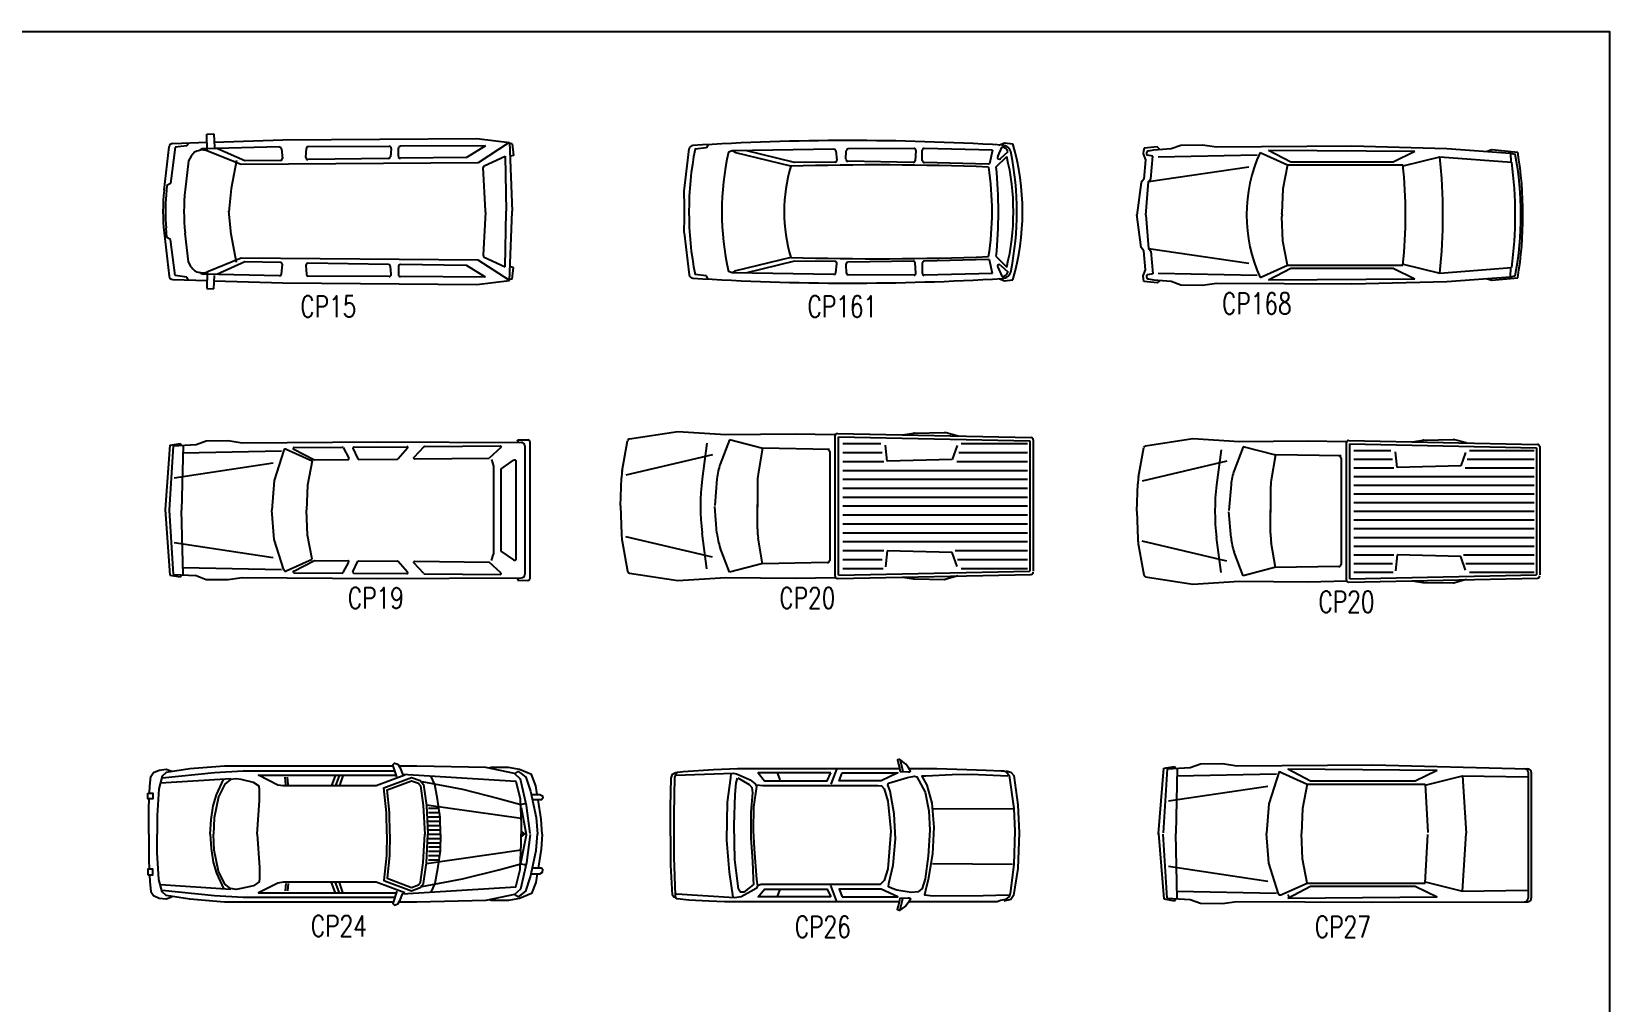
# Model space of a CAD drawing. Extents: x 2 to 154, y 3 to 64.
# Drawn here: x 74.4 to 102.28, y 47.25 to 64.4 of the extents above; entities that cross this region are included whole.
import ezdxf
from ezdxf.enums import TextEntityAlignment as Align

# ---------------------------------------------------------------- set-up
doc = ezdxf.new("R2010")
doc.units = 0
doc.header["$LTSCALE"] = 1000
doc.header["$MEASUREMENT"] = 0
doc.layers.get('0').update_dxf_attribs({"linetype": 'CONTINUOUS'})
doc.styles.add('L', font='ROMANS.SHX', dxfattribs={"height": 250})

# ---------------------------------------------------------------- blocks, each defined once
blk = doc.blocks.new('CP15')
at = {"color": 0, "linetype": 'ByBlock'}
for p, q in [((0.046, 0.27), (0.112, 0.836)), ((0.19, 0.831), (0.131, 0.357)), ((0.161, 0.881), (0.609, 0.895)), ((0.343, 0.851), (0.19, 0.831)), ((0.364, 0.892), (0.343, 0.851)), ((1.556, 0.834), (0.56, 0.811)), ((0.605, 1.001), (0.695, 1.004)), ((0.612, 0.791), (0.605, 1.001)), ((0.695, 1.004), (0.705, 0.829)), ((0.701, 0.898), (1.599, 0.926)), ((1.599, 0.926), (4.139, 0.946)), ((2.991, 0.842), (1.933, 0.836)), ((4.254, 0.85), (3.139, 0.843)), ((4.254, 0.85), (4.014, 0.702)), ((4.139, 0.946), (4.568, 0.894)), ((4.561, 0.891), (4.155, 0.627)), ((4.568, 0.894), (4.603, -0.004)), ((4.601, 0.875), (4.57, 0.88)), ((4.601, 0.875), (4.617, 0.724)), ((0.366, 0.651), (0.322, 0.272)), ((0.401, 0.714), (0.366, 0.651)), ((0.524, 0.793), (0.508, 0.79)), ((1.053, 0.603), (0.607, 0.784)), ((1.102, 0.652), (0.736, 0.815)), ((0.993, 0.657), (0.922, 0.29)), ((4.155, 0.627), (1.053, 0.603)), ((1.569, 0.657), (1.102, 0.652)), ((1.581, 0.811), (1.594, 0.685)), ((1.903, 0.696), (1.908, 0.812)), ((2.982, 0.684), (1.928, 0.669)), ((3.017, 0.815), (3.007, 0.707)), ((3.112, 0.712), (3.113, 0.818)), ((4.001, 0.698), (3.138, 0.686)), ((4.235, 0.588), (4.508, 0.714)), ((4.508, 0.714), (4.522, -0.007)), ((4.617, 0.724), (4.575, 0.715)), ((4.252, -0.001), (4.221, 0.564)), ((0.084, 0.329), (0.073, 0.206)), ((0.131, 0.357), (0.084, 0.329)), ((0.922, 0.29), (0.895, -0.014)), ((0.922, -0.309), (0.895, -0.006)), ((4.252, -0.018), (4.221, -0.583)), ((4.508, -0.733), (4.522, -0.013)), ((4.568, -0.914), (4.603, -0.016)), ((0.046, -0.29), (0.112, -0.855)), ((0.084, -0.349), (0.073, -0.226)), ((0.131, -0.376), (0.084, -0.349)), ((0.19, -0.85), (0.131, -0.376)), ((0.366, -0.67), (0.322, -0.292)), ((0.993, -0.676), (0.922, -0.309)), ((4.235, -0.607), (4.508, -0.733)), ((0.401, -0.733), (0.366, -0.67)), ((0.524, -0.812), (0.508, -0.81)), ((0.612, -0.81), (0.605, -1.02)), ((1.053, -0.623), (0.607, -0.803)), ((1.102, -0.671), (0.736, -0.834)), ((4.155, -0.646), (1.053, -0.623)), ((1.569, -0.677), (1.102, -0.671)), ((1.581, -0.83), (1.594, -0.705)), ((1.903, -0.715), (1.908, -0.831)), ((2.982, -0.703), (1.928, -0.688)), ((3.017, -0.834), (3.007, -0.726)), ((3.112, -0.731), (3.113, -0.838)), ((4.001, -0.717), (3.138, -0.705)), ((4.254, -0.869), (4.014, -0.721)), ((4.561, -0.91), (4.155, -0.646)), ((4.617, -0.743), (4.575, -0.734)), ((4.601, -0.894), (4.617, -0.743)), ((0.161, -0.9), (0.609, -0.914)), ((0.343, -0.871), (0.19, -0.85)), ((0.364, -0.911), (0.343, -0.871)), ((1.556, -0.853), (0.56, -0.83)), ((0.605, -1.02), (0.695, -1.023)), ((0.695, -1.023), (0.705, -0.848)), ((0.701, -0.917), (1.599, -0.946)), ((1.599, -0.946), (4.139, -0.965)), ((2.991, -0.862), (1.933, -0.855)), ((4.254, -0.869), (3.139, -0.863)), ((4.139, -0.965), (4.568, -0.914)), ((4.601, -0.894), (4.57, -0.9))]:
    blk.add_line(p, q, dxfattribs=at)
for centre, radius, start, end in [((0.162, 0.83), 0.0508, 91.8164, 173.4043), ((1.556, 0.808), 0.0254, 6.0612, 90.3434), ((1.933, 0.811), 0.0254, 90.3434, 177.5285), ((2.992, 0.817), 0.0254, 354.6952, 90.3434), ((3.139, 0.818), 0.0254, 90.3434, 179.4021), ((0.534, 0.64), 0.152, 99.8923, 151.0161), ((0.55, 0.643), 0.152, 67.9422, 99.8923), ((0.562, 0.735), 0.0762, 91.328, 118.506), ((1.569, 0.683), 0.0254, 270.6505, 6.0612), ((1.928, 0.694), 0.0254, 177.5285, 270.8029), ((2.981, 0.709), 0.0254, 270.8029, 354.6952), ((3.138, 0.711), 0.0254, 179.4021, 270.8029), ((4, 0.723), 0.0254, 270.8029, 301.6421), ((4.246, 0.565), 0.0254, 114.8035, 183.2131), ((2.469, -0.01), 2.438, 173.4043, 186.5957), ((2.744, -0.01), 2.438, 173.3562, 186.6438), ((2.502, -0.01), 2.438, 174.9171, 185.0829), ((4.1, -0.01), 0.152, 356.7869, 3.2131), ((4.37, -0.01), 0.152, 358.8622, 1.1378), ((4.451, -0.01), 0.152, 357.7943, 2.2057), ((4.246, -0.584), 0.0254, 176.7869, 245.1965), ((0.534, -0.659), 0.152, 208.9839, 260.1077), ((0.55, -0.662), 0.152, 260.1077, 292.0578), ((0.562, -0.754), 0.0762, 241.494, 268.672), ((1.569, -0.702), 0.0254, 353.9388, 89.3495), ((1.928, -0.714), 0.0254, 89.1971, 182.4715), ((2.981, -0.728), 0.0254, 5.3048, 89.1971), ((3.138, -0.731), 0.0254, 89.1971, 180.5979), ((4, -0.743), 0.0254, 58.3579, 89.1971), ((0.162, -0.849), 0.0508, 186.5957, 268.1836), ((1.556, -0.828), 0.0254, 269.6566, 353.9388), ((1.933, -0.83), 0.0254, 182.4715, 269.6566), ((2.992, -0.836), 0.0254, 269.6566, 5.3048), ((3.139, -0.837), 0.0254, 180.5979, 269.6566)]:
    blk.add_arc(centre, radius, start, end, dxfattribs=at)
blk = doc.blocks.new('C11')
for p, q in [((-0.044, 0.256), (0.013, 0.752)), ((0.216, 0.766), (0.081, 0.748)), ((0.234, 0.801), (0.216, 0.766)), ((1.718, 0.75), (0.521, 0.73)), ((2.662, 0.758), (1.886, 0.752)), ((3.587, 0.736), (2.782, 0.758)), ((3.647, 0.661), (3.699, 0.775)), ((3.659, 0.796), (3.728, 0.825)), ((3.728, 0.825), (3.826, 0.81)), ((0.521, 0.73), (0.475, 0.712)), ((0.562, 0.706), (0.521, 0.73)), ((1.211, 0.548), (0.562, 0.706)), ((1.254, 0.591), (0.675, 0.733)), ((1.73, 0.595), (1.254, 0.591)), ((1.74, 0.73), (1.752, 0.62)), ((1.86, 0.629), (1.864, 0.731)), ((2.654, 0.59), (1.882, 0.606)), ((2.684, 0.733), (2.676, 0.61)), ((2.758, 0.614), (2.759, 0.736)), ((3.537, 0.574), (2.781, 0.592)), ((3.587, 0.736), (3.549, 0.577)), ((3.63, 0.539), (3.753, 0.662)), ((3.681, 0.637), (3.768, 0.72)), ((-0.044, -0.235), (0.013, -0.731)), ((1.211, -0.527), (0.562, -0.685)), ((3.537, -0.552), (2.781, -0.571)), ((3.587, -0.714), (3.549, -0.556)), ((3.63, -0.517), (3.753, -0.64)), ((0.216, -0.744), (0.081, -0.727)), ((0.521, -0.709), (0.475, -0.691)), ((0.562, -0.685), (0.521, -0.709)), ((1.718, -0.729), (0.521, -0.709)), ((1.254, -0.57), (0.675, -0.712)), ((1.73, -0.574), (1.254, -0.57)), ((1.74, -0.709), (1.752, -0.599)), ((1.86, -0.608), (1.864, -0.71)), ((2.654, -0.569), (1.882, -0.584)), ((2.662, -0.737), (1.886, -0.731)), ((2.684, -0.712), (2.676, -0.589)), ((2.758, -0.593), (2.759, -0.715)), ((3.587, -0.714), (2.782, -0.737)), ((3.647, -0.64), (3.699, -0.754)), ((3.681, -0.616), (3.768, -0.699)), ((0.234, -0.78), (0.216, -0.744)), ((3.659, -0.774), (3.728, -0.804)), ((3.728, -0.804), (3.826, -0.789))]:
    blk.add_line(p, q)
for centre, radius, start, end in [((3.825, 0.011), 3.815, 168.8597, 191.1403), ((0.057, 0.747), 0.0445, 91.8164, 173.4043), ((1.911, -28.26), 29.11, 86.4766, 93.6548), ((1.718, 0.728), 0.0223, 6.0612, 90.3434), ((1.887, 0.73), 0.0223, 90.3434, 177.5285), ((2.662, 0.735), 0.0223, 354.6952, 90.3434), ((2.782, 0.736), 0.0223, 90.3434, 179.4021), ((3.686, 0.687), 0.0883, 21.8825, 81.5811), ((3.696, 0.684), 0.111, 9.4105, 87.5809), ((1.058, 0.011), 2.881, 343.885, 16.115), ((3.602, 0.011), 3.204, 167.3576, 192.6424), ((2.227, -32.931), 33.494, 87.7536, 91.7384), ((1.73, 0.618), 0.0223, 270.6505, 6.0612), ((1.882, 0.628), 0.0223, 177.5285, 270.8029), ((2.653, 0.612), 0.0223, 270.8029, 354.6952), ((2.781, 0.614), 0.0223, 179.4021, 270.8029), ((3.537, 0.596), 0.0223, 270.8029, 301.6421), ((3.666, 0.652), 0.0212, 155.4386, 313.7888), ((1.102, 0.011), 2.73, 346.2018, 13.7982), ((0.267, 0.011), 3.605, 348.9344, 11.0656), ((2.967, 0.011), 1.836, 162.9752, 197.0248), ((0.12, 0.014), 3.461, 351.1863, 8.7139), ((-2.023, 0.011), 5.678, 354.6644, 5.3356), ((-16.797, 0.011), 16.754, 359.1602, 0.8398), ((2.227, 32.952), 33.494, 268.2616, 272.2448), ((3.537, -0.575), 0.0223, 58.3579, 89.1971), ((0.057, -0.725), 0.0445, 186.5957, 268.1836), ((1.718, -0.707), 0.0223, 269.6566, 353.9388), ((1.73, -0.596), 0.0223, 353.9388, 89.3495), ((1.882, -0.607), 0.0223, 89.1971, 182.4715), ((1.887, -0.709), 0.0223, 182.4715, 269.6566), ((2.653, -0.591), 0.0223, 5.3048, 89.1971), ((2.662, -0.714), 0.0223, 269.6566, 5.3048), ((2.781, -0.593), 0.0223, 89.1971, 180.5979), ((2.782, -0.715), 0.0223, 180.5979, 269.6566), ((3.666, -0.631), 0.0212, 46.2112, 204.5614), ((3.686, -0.666), 0.0883, 278.4189, 338.1175), ((3.696, -0.663), 0.111, 272.4191, 350.5895), ((1.911, 28.281), 29.11, 266.3452, 273.5234)]:
    blk.add_arc(centre, radius, start, end)
blk = doc.blocks.new('Cp161')
blk.add_blockref('C11', (0.475, -0.032))
blk = doc.blocks.new('OG17')
for p, q in [((0.052, 0.593), (0.049, 0.562)), ((0.06, 0.614), (0.052, 0.593)), ((0.179, 0.626), (0.06, 0.614)), ((0.099, 0.589), (0.147, 0.598)), ((0.147, 0.598), (0.307, 0.61)), ((0.203, 0.602), (0.179, 0.626)), ((0.307, 0.61), (0.399, 0.643)), ((0.399, 0.643), (0.598, 0.646)), ((0.598, 0.646), (0.728, 0.627)), ((0.728, 0.627), (1.978, 0.635)), ((1.209, 0.597), (2.559, 0.587)), ((1.209, 0.597), (1.414, 0.489)), ((1.978, 0.635), (2.855, 0.612)), ((2.36, 0.489), (2.559, 0.587)), ((2.855, 0.612), (3.442, 0.568)), ((3.217, 0.585), (3.27, 0.602)), ((3.27, 0.602), (3.511, 0.579)), ((0.049, 0.562), (0.072, 0.506)), ((0.072, 0.506), (0.057, 0.329)), ((0.138, 0.541), (0.09, 0.55)), ((0.1, 0.307), (1.026, 0.443)), ((0.12, 0.332), (0.138, 0.541)), ((0.187, 0.535), (1.104, 0.554)), ((1.129, 0.575), (1.382, 0.461)), ((1.382, 0.461), (1.34, 0.24)), ((1.382, 0.461), (2.449, 0.461)), ((1.414, 0.489), (2.36, 0.489)), ((2.45, 0.452), (2.789, 0.535)), ((2.789, 0.535), (3.453, 0.485)), ((3.442, 0.568), (3.445, 0.486)), ((3.442, 0.568), (3.487, 0.559)), ((0.03, 0.298), (-0.009, -0.005)), ((0.057, 0.329), (0.03, 0.298)), ((0.073, -0.004), (0.1, 0.307)), ((0.1, 0.307), (0.12, 0.332)), ((1.34, 0.24), (1.332, 0.013)), ((0.03, -0.303), (-0.009, 0.001)), ((1.333, -0.002), (1.332, 0.013)), ((0.073, -0.001), (0.1, -0.311)), ((1.333, -0.002), (1.332, -0.017)), ((1.34, -0.245), (1.332, -0.018)), ((1.382, -0.465), (1.34, -0.245)), ((0.057, -0.334), (0.03, -0.303)), ((0.072, -0.51), (0.057, -0.334)), ((0.1, -0.311), (0.12, -0.336)), ((0.1, -0.311), (1.026, -0.447)), ((0.12, -0.336), (0.138, -0.545)), ((0.049, -0.566), (0.072, -0.51)), ((0.055, -0.618), (0.049, -0.566)), ((0.138, -0.545), (0.09, -0.554)), ((0.187, -0.539), (1.104, -0.559)), ((1.129, -0.579), (1.382, -0.465)), ((1.209, -0.602), (1.414, -0.494)), ((1.382, -0.465), (2.449, -0.465)), ((1.414, -0.494), (2.36, -0.494)), ((2.36, -0.494), (2.559, -0.591)), ((2.45, -0.456), (2.789, -0.54)), ((2.789, -0.54), (3.453, -0.489)), ((2.855, -0.617), (3.442, -0.573)), ((3.442, -0.573), (3.445, -0.49)), ((3.442, -0.573), (3.487, -0.564)), ((0.179, -0.63), (0.055, -0.618)), ((0.099, -0.593), (0.147, -0.602)), ((0.147, -0.602), (0.307, -0.614)), ((0.203, -0.607), (0.179, -0.63)), ((0.307, -0.614), (0.399, -0.648)), ((0.399, -0.648), (0.598, -0.651)), ((0.598, -0.651), (0.728, -0.631)), ((0.728, -0.631), (1.978, -0.639)), ((1.209, -0.602), (2.559, -0.591)), ((1.978, -0.639), (2.855, -0.617)), ((3.217, -0.59), (3.27, -0.606)), ((3.27, -0.606), (3.511, -0.583))]:
    blk.add_line(p, q)
for centre, radius, start, end in [((0.101, 0.568), 0.0212, 95.8077, 239.145), ((2.408, -0.002), 1.403, 155.7192, 204.2808), ((-1.963, -0.002), 4.437, 354.0089, 5.9911), ((-2.069, -0.002), 4.888, 353.6872, 6.3128), ((-0.084, -0.002), 3.571, 352.1588, 7.8412), ((0.53, -0.002), 3.009, 349.2453, 10.7547), ((0.017, -0.002), 3.541, 350.5584, 9.4416), ((1.34, 0.013), 0.0078, 177.991, 182.009), ((1.34, -0.017), 0.0078, 177.991, 182.009), ((0.101, -0.572), 0.0212, 120.855, 264.1923)]:
    blk.add_arc(centre, radius, start, end)
blk = doc.blocks.new('Cp168')
blk.add_blockref('OG17', (0, 0.008))
blk = doc.blocks.new('CP19')
at = {"linetype": 'ByBlock'}
for p, q in [((-2937, 954), (-3005, 15)), ((-2891, 944), (-2946, 5)), ((-2937, 954), (-2786, 980)), ((-2891, 944), (-2556, 962)), ((-2786, 980), (-2766, 955)), ((-2745, 953), (-2766, 7)), ((-2556, 962), (-2410, 1016)), ((-2410, 1016), (-2090, 1021)), ((-2090, 1021), (-1882, 989)), ((-1882, 989), (91, 1003)), ((-1126, 919), (-420, 924)), ((-257, 926), (520, 932)), ((91, 1003), (2188, 995)), ((766, 930), (621, 774)), ((775, 934), (1882, 943)), ((1891, 922), (1721, 763)), ((2134, 1030), (2285, 1031)), ((2147, 995), (2134, 1030)), ((2238, 946), (2238, -933)), ((2310, 1007), (2310, -994)), ((-2873, 480), (-1433, 695)), ((-2749, 842), (-1308, 873)), ((-1277, 879), (-1419, 437)), ((-1243, 895), (-863, 724)), ((-1131, 895), (-828, 741)), ((-863, 724), (-931, 371)), ((-828, 741), (-337, 745)), ((-409, 918), (-327, 763)), ((-268, 908), (-196, 754)), ((-185, 746), (383, 751)), ((529, 911), (392, 756)), ((630, 753), (1721, 763)), ((1752, 744), (1783, 647)), ((1887, 606), (2075, 733)), ((2114, -699), (2114, 712)), ((1783, 647), (1783, -634)), ((1887, 606), (1887, -593)), ((-1419, 437), (-1452, 8)), ((-931, 371), (-943, 7)), ((-3005, 15), (-2937, -941)), ((-2946, 5), (-2891, -931)), ((-2745, -940), (-2766, 6)), ((-1419, -423), (-1452, 6)), ((-931, -357), (-943, 6)), ((-1277, -866), (-1419, -423)), ((-863, -711), (-931, -357)), ((-2873, -466), (-1433, -682)), ((1752, -730), (1783, -634)), ((1887, -593), (2075, -720)), ((-2749, -829), (-1308, -860)), ((-1243, -881), (-863, -711)), ((-1131, -882), (-828, -728)), ((-1126, -906), (-420, -911)), ((-828, -728), (-337, -732)), ((-409, -905), (-327, -750)), ((-268, -895), (-196, -740)), ((-257, -913), (520, -919)), ((-185, -733), (383, -738)), ((529, -898), (392, -742)), ((766, -917), (621, -761)), ((630, -740), (1721, -750)), ((1891, -909), (1721, -750)), ((-2937, -941), (-2786, -966)), ((-2891, -931), (-2556, -949)), ((-2786, -966), (-2766, -941)), ((-2556, -949), (-2410, -1003)), ((-2410, -1003), (-2090, -1007)), ((-2090, -1007), (-1882, -976)), ((-1882, -976), (91, -989)), ((91, -989), (2188, -982)), ((775, -921), (1882, -930)), ((2147, -982), (2134, -1017)), ((2134, -1017), (2285, -1018))]:
    blk.add_line(p, q, dxfattribs=at)
for centre, radius, start, end in [((-420, 912), 12.5, 28.0234, 90.47), ((-256, 913), 12.5, 90.47, 204.8676), ((520, 920), 12.5, 318.6635, 90.47), ((775, 922), 12.5, 90.47, 137.028), ((1882, 931), 12.5, 313.2255, 90.47), ((2188, 945), 50, 1.5342, 89.7858), ((2285, 1006), 25, 2.5283, 90.3442), ((-1253, 872), 25, 65.7961, 162.2571), ((-1126, 906), 12.5, 90.47, 243.0618), ((-338, 758), 12.5, 270.4955, 28.0234), ((-185, 759), 12.5, 204.8676, 270.4955), ((383, 764), 12.5, 270.4955, 318.6635), ((630, 766), 12.5, 137.028, 270.4955), ((2089, 712), 25, 0, 123.9199), ((-2754, 7), 12.5, 178.7004, 181.2996), ((-1440, 7), 12.5, 175.5855, 184.4145), ((-931, 7), 12.5, 177.991, 182.009), ((-1253, -859), 25, 197.7429, 294.2039), ((-1126, -893), 12.5, 116.9382, 269.53), ((-420, -899), 12.5, 269.53, 331.9766), ((-338, -744), 12.5, 331.9766, 89.5045), ((-256, -900), 12.5, 155.1324, 269.53), ((-185, -746), 12.5, 89.5045, 155.1324), ((383, -751), 12.5, 41.3365, 89.5045), ((520, -907), 12.5, 269.53, 41.3365), ((630, -753), 12.5, 89.5045, 222.972), ((775, -909), 12.5, 222.972, 269.53), ((1882, -918), 12.5, 269.53, 46.7745), ((2089, -699), 25, 236.0801, 360), ((2188, -932), 50, 270.2142, 358.4658), ((2285, -993), 25, 269.6558, 357.4717)]:
    blk.add_arc(centre, radius, start, end, dxfattribs=at)
blk = doc.blocks.new('CP20')
at = {"color": 0, "linetype": 'ByBlock'}
for p, q in [((-2327, 395), (-2268, 732)), ((-2247, 753), (-1702, 837)), ((-1702, 837), (-1166, 802)), ((-1124, 741), (-1227, 470)), ((-1166, 802), (-387, 810)), ((-751, 644), (-1124, 741)), ((-387, 810), (61, 801)), ((61, -788), (61, 801)), ((87, 813), (2258, 768)), ((99, 775), (2245, 730)), ((99, -775), (99, 775)), ((821, 798), (938, 817)), ((949, 818), (1286, 823)), ((1442, 785), (1307, 821)), ((2245, 730), (2245, -730)), ((2282, 743), (2282, -730)), ((-1313, 575), (-2286, 345)), ((-1379, 704), (-1430, 303)), ((-753, 647), (-802, 359)), ((-1, 635), (-753, 647)), ((0, 610), (0, -610)), ((147, 700), (573, 700)), ((147, 600), (589, 600)), ((643, 502), (625, 684)), ((1431, 677), (1375, 521)), ((1449, 600), (2218, 600)), ((1474, 700), (2218, 700)), ((147, 500), (606, 500)), ((147, 400), (2218, 400)), ((1375, 521), (643, 502)), ((1424, 500), (2218, 500)), ((-2348, 0), (-2335, 316)), ((-1265, 306), (-1289, 7)), ((-811, 256), (-810, -15)), ((147, 300), (2218, 300)), ((147, 200), (2218, 200)), ((-2348, 0), (-2335, -316)), ((-811, -256), (-810, 15)), ((147, 100), (2218, 100)), ((147, 0), (2218, 0)), ((-1265, -306), (-1289, -7)), ((147, -100), (2218, -100)), ((-1313, -575), (-2286, -345)), ((-1379, -704), (-1430, -303)), ((147, -200), (2218, -200)), ((147, -300), (2218, -300)), ((-2327, -395), (-2268, -732)), ((-1124, -741), (-1227, -470)), ((-753, -647), (-802, -359)), ((147, -400), (2218, -400)), ((147, -500), (606, -500)), ((643, -502), (625, -684)), ((1375, -521), (643, -502)), ((1431, -677), (1375, -521)), ((1408, -500), (2218, -500)), ((-751, -644), (-1124, -741)), ((-25, -635), (-753, -647)), ((147, -600), (589, -600)), ((147, -700), (598, -700)), ((1433, -600), (2218, -600)), ((1474, -700), (2218, -700)), ((-2247, -753), (-1702, -837)), ((-1702, -837), (-1166, -802)), ((-1166, -802), (-387, -810)), ((-387, -810), (69, -801)), ((87, -813), (2258, -768)), ((99, -775), (2245, -730)), ((821, -798), (938, -817)), ((949, -818), (1286, -823)), ((1442, -785), (1307, -821))]:
    blk.add_line(p, q, dxfattribs=at)
for centre, radius, start, end in [((-2243, 728), 25, 98.8162, 170.103), ((86, 788), 25, 88.8038, 180), ((951, 743), 75, 90.8398, 99.5481), ((1287, 748), 75, 75.0266, 90.8398), ((2257, 743), 25, 360, 88.8038), ((-25, 610), 25, 359.9392, 89.0846), ((-1736, 292), 600, 170.103, 177.7232), ((-667, 256), 600, 159.1096, 175.2601), ((-211, 258), 600, 170.3377, 180.2366), ((950, 0), 2400, 172.7371, 187.2629), ((-1736, -292), 600, 182.2768, 189.897), ((-667, -256), 600, 184.7399, 200.8904), ((-211, -258), 600, 179.7634, 189.6623), ((-25, -610), 25, 270.9154, 0.0608), ((-2243, -728), 25, 189.897, 261.1838), ((86, -788), 25, 180, 271.1962), ((951, -743), 75, 260.4519, 269.1602), ((1287, -748), 75, 269.1602, 284.9734), ((2257, -743), 25, 271.1962, 0)]:
    blk.add_arc(centre, radius, start, end, dxfattribs=at)
blk = doc.blocks.new('CP24')
at = {"color": 0, "linetype": 'ByBlock'}
for p, q in [((-1.44, 0.424), (-1.308, 0.424)), ((-1.44, 0.369), (-1.3, 0.369)), ((-1.44, 0.315), (-1.29, 0.315)), ((-1.44, 0.26), (-1.29, 0.26)), ((-1.44, 0.205), (-1.29, 0.205)), ((-1.44, 0.151), (-1.29, 0.151)), ((-1.44, 0.096), (-1.29, 0.096)), ((-1.44, 0.041), (-1.29, 0.041)), ((-1.44, -0.014), (-1.29, -0.014)), ((-1.44, -0.068), (-1.29, -0.068)), ((-1.44, -0.123), (-1.29, -0.123)), ((-1.44, -0.178), (-1.3, -0.178)), ((-1.44, -0.233), (-1.308, -0.233))]:
    blk.add_line(p, q, dxfattribs=at)
for points in [[(-4.986, 0.616), (-4.982, 0.705), (-4.969, 0.826), (-4.935, 0.878), (-4.862, 0.91), (-4.776, 0.92), (-4.703, 0.894)], [(-1.886, 0.961), (-4.032, 0.961), (-4.475, 0.926), (-4.776, 0.878), (-4.827, 0.831), (-4.866, 0.673), (-4.888, 0.332), (-4.888, 0.096)], [(-4.823, 0.81), (-4.161, 0.878), (-3.795, 0.899), (-1.866, 0.899)], [(-1.741, 0.843), (-2.102, 0.708), (-3.285, 0.708), (-3.353, 0.719), (-3.599, 0.843), (-1.856, 0.843)], [(-3.251, 0.725), (-3.261, 0.819)], [(-3.222, 0.725), (-3.231, 0.819)], [(-2.627, 0.837), (-2.671, 0.713)], [(-2.575, 0.835), (-2.619, 0.712)], [(-2.527, 0.838), (-2.571, 0.714)], [(-1.969, 0.098), (-1.972, 0.366), (-2.008, 0.685), (-1.653, 0.815), (-1.543, 0.776), (-1.501, 0.725), (-1.466, 0.461), (-1.446, 0.098)], [(-1.841, 0.823), (-1.892, 0.978), (-1.869, 0.999), (-1.83, 0.985), (-1.797, 0.937), (-1.769, 0.856), (-0.328, 0.768), (-0.274, 0.545), (-0.262, 0.214), (-0.262, 0.092)], [(-0.147, 0.102), (-0.194, 0.461), (-0.267, 0.794), (-0.347, 0.864), (-0.708, 0.941), (-1.589, 0.961), (-1.814, 0.961)], [(-1.285, 0.098), (-1.292, 0.311), (-1.324, 0.54), (-1.359, 0.725), (-1.408, 0.835)], [(-0.056, 0.6), (-0.074, 0.71), (-0.131, 0.852), (-0.283, 0.915), (-0.42, 0.941), (-0.64, 0.941), (-0.67, 0.933)], [(-0.336, 0.866), (-0.3, 0.89), (-0.26, 0.866), (-0.199, 0.82), (-0.142, 0.642), (-0.069, 0.306), (-0.051, 0.093)], [(-3.95, 0.799), (-4.845, 0.742)], [(-4.213, 0.096), (-4.204, 0.28), (-4.178, 0.453), (-4.135, 0.595), (-4.045, 0.789)], [(-3.615, 0.096), (-3.589, 0.521), (-3.589, 0.658), (-3.593, 0.705), (-3.662, 0.752), (-3.821, 0.789), (-3.886, 0.799), (-3.955, 0.789), (-4.028, 0.731), (-4.109, 0.568), (-4.165, 0.301), (-4.174, 0.096)], [(-1.929, 0.099), (-1.933, 0.369), (-1.965, 0.659), (-1.653, 0.773), (-1.567, 0.742), (-1.539, 0.708), (-1.505, 0.457), (-1.486, 0.096)], [(-1.523, 0.763), (-1.007, 0.666), (-0.545, 0.55), (-0.266, 0.473), (-0.212, 0.483), (-0.203, 0.499)], [(-4.995, 0.096), (-4.995, 0.421), (-4.99, 0.542)], [(-1.463, 0.469), (-0.26, 0.298)], [(-0.266, -0.274), (-0.191, 0.084), (-0.256, 0.429)], [(-0.13, 0.6), (-0.022, 0.6), (0.012, 0.58), (0.016, 0.553), (-0.003, 0.53), (-0.111, 0.53)], [(0.005, 0.096), (-0.005, 0.287), (-0.044, 0.53)], [(-4.995, 0.096), (-4.995, -0.23), (-4.99, -0.351)], [(-1.886, -0.769), (-4.032, -0.769), (-4.475, -0.734), (-4.776, -0.687), (-4.827, -0.639), (-4.866, -0.482), (-4.888, -0.14), (-4.888, 0.096)], [(-4.213, 0.096), (-4.204, -0.088), (-4.178, -0.261), (-4.135, -0.403), (-4.045, -0.597)], [(-3.615, 0.096), (-3.589, -0.33), (-3.589, -0.466), (-3.593, -0.513), (-3.662, -0.561), (-3.821, -0.597), (-3.886, -0.608), (-3.955, -0.597), (-4.028, -0.54), (-4.109, -0.377), (-4.165, -0.109), (-4.174, 0.096)], [(-1.969, 0.093), (-1.972, -0.175), (-2.008, -0.494), (-1.653, -0.624), (-1.543, -0.584), (-1.501, -0.533), (-1.466, -0.269), (-1.446, 0.093)], [(-1.929, 0.093), (-1.933, -0.177), (-1.965, -0.467), (-1.653, -0.582), (-1.567, -0.551), (-1.539, -0.517), (-1.505, -0.265), (-1.486, 0.095)], [(-1.841, -0.631), (-1.892, -0.786), (-1.869, -0.807), (-1.83, -0.793), (-1.797, -0.746), (-1.769, -0.664), (-0.328, -0.576), (-0.274, -0.353), (-0.262, -0.022), (-0.262, 0.1)], [(-0.147, 0.089), (-0.194, -0.269), (-0.267, -0.603), (-0.347, -0.672), (-0.708, -0.75), (-1.589, -0.769), (-1.814, -0.769)], [(-1.285, 0.093), (-1.292, -0.119), (-1.324, -0.348), (-1.359, -0.533), (-1.408, -0.643)], [(-0.336, -0.675), (-0.3, -0.698), (-0.26, -0.675), (-0.199, -0.629), (-0.142, -0.45), (-0.069, -0.114), (-0.051, 0.098)], [(-0.206, 0.095), (-0.256, 0.095)], [(-0.221, 0.102), (-0.246, 0.126), (-0.251, 0.102), (-0.246, 0.071), (-0.226, 0.084)], [(0.005, 0.096), (-0.005, -0.096), (-0.044, -0.339)], [(-1.463, -0.277), (-0.26, -0.106)], [(-1.523, -0.571), (-1.007, -0.474), (-0.545, -0.358), (-0.266, -0.281), (-0.212, -0.291), (-0.203, -0.307)], [(-0.13, -0.408), (-0.022, -0.408), (0.012, -0.389), (0.016, -0.361), (-0.003, -0.339), (-0.111, -0.339)], [(-4.986, -0.424), (-4.982, -0.513), (-4.969, -0.634), (-4.935, -0.687), (-4.862, -0.718), (-4.776, -0.729), (-4.703, -0.702)], [(-3.95, -0.608), (-4.845, -0.55)], [(-1.741, -0.651), (-2.102, -0.516), (-3.285, -0.516), (-3.353, -0.528), (-3.599, -0.651), (-1.856, -0.651)], [(-3.251, -0.534), (-3.261, -0.628)], [(-3.222, -0.534), (-3.231, -0.628)], [(-2.627, -0.645), (-2.671, -0.522)], [(-2.575, -0.643), (-2.619, -0.52)], [(-2.527, -0.646), (-2.571, -0.522)], [(-0.056, -0.408), (-0.074, -0.519), (-0.131, -0.66), (-0.283, -0.723), (-0.42, -0.75), (-0.64, -0.75), (-0.67, -0.741)], [(-4.823, -0.618), (-4.161, -0.687), (-3.795, -0.708), (-1.866, -0.708)]]:
    blk.add_lwpolyline(points, dxfattribs=at)
for points in [[(-5.008, 0.616), (-4.944, 0.616), (-4.944, 0.542), (-5.008, 0.542)], [(-5.008, -0.424), (-4.944, -0.424), (-4.944, -0.351), (-5.008, -0.351)]]:
    blk.add_lwpolyline(points, close=True, dxfattribs=at)
blk = doc.blocks.new('CP26')
at = {"color": 0, "linetype": 'ByBlock'}
for points in [[(-4.754, 1.024), (-4.747, 1.063), (-4.719, 1.088), (-4.645, 1.097), (-4.226, 1.123), (-3.891, 1.14), (-3.454, 1.14), (-1.645, 1.14)], [(-2.514, 1.14), (-2.598, 0.92)], [(-1.651, 1.264), (-1.673, 1.258), (-1.673, 1.252), (-1.66, 1.2), (-1.646, 1.148), (-1.642, 1.121), (-1.639, 1.095), (-1.525, 1.091), (-1.508, 1.091), (-1.502, 1.094), (-1.497, 1.101), (-1.502, 1.121), (-1.527, 1.159), (-1.558, 1.2), (-1.628, 1.254), (-1.643, 1.264), (-1.65, 1.264), (-1.637, 1.252), (-1.609, 1.139), (-1.601, 1.097)], [(-1.515, 1.14), (-1.376, 1.14), (-1.132, 1.14), (-0.716, 1.124), (-0.445, 1.116), (-0.24, 1.108), (-0.2, 1.108), (-0.167, 1.091), (-0.127, 1.043), (-0.061, 0.583), (-0.048, 0.268), (-0.061, -0.192), (-0.114, -0.596), (-0.127, -0.636), (-0.18, -0.676), (-0.246, -0.693), (-0.293, -0.709), (-1.518, -0.709)], [(-0.169, 1.104), (-0.106, 1.089), (-0.061, 1.042), (-0.01, 0.636), (0.01, 0.246), (-0.01, -0.246), (-0.067, -0.62), (-0.106, -0.675), (-0.201, -0.699)], [(-4.736, -0.652), (-4.776, -0.645), (-4.793, -0.617), (-4.817, -0.201), (-4.822, 0.609), (-4.811, 1.003), (-4.793, 1.059), (-4.759, 1.08), (-4.736, 1.087)], [(-1.646, -0.709), (-4.069, -0.709), (-4.288, -0.7), (-4.566, -0.685), (-4.727, -0.666), (-4.745, -0.652), (-4.753, -0.615), (-4.77, -0.089), (-4.77, 0.503), (-4.759, 1.024)], [(-4.747, 1.045), (-3.951, 1.073), (-3.905, 1.066), (-3.842, 1.038), (-3.715, 0.982), (-3.646, 0.925), (-3.629, 0.89), (-3.669, 0.601), (-3.675, 0.277), (-3.663, 0.024), (-3.629, -0.398), (-3.617, -0.49), (-3.634, -0.525), (-3.709, -0.567), (-3.842, -0.638), (-3.934, -0.652), (-4.736, -0.603)], [(-3.951, -0.645), (-4.003, -0.3), (-4.038, 0.144), (-4.032, 0.672), (-3.986, 1.01), (-3.98, 1.073)], [(-3.888, 1.01), (-3.732, 0.918), (-3.692, 0.876), (-3.686, 0.799), (-3.709, 0.531), (-3.709, 0.172), (-3.686, -0.145), (-3.675, -0.391), (-3.669, -0.469), (-3.738, -0.525), (-3.802, -0.574), (-3.848, -0.574), (-3.876, -0.532), (-3.928, -0.124), (-3.94, 0.355), (-3.923, 0.777), (-3.911, 0.939), (-3.894, 1.003)], [(-3.632, 0.912), (-3.543, 0.904), (-1.948, 0.904), (-1.897, 0.896), (-1.858, 0.857), (-1.807, 0.684), (-1.769, 0.268), (-1.807, -0.25), (-1.858, -0.414), (-1.916, -0.47), (-3.562, -0.47), (-3.607, -0.485)], [(-3.337, 1.069), (-3.305, 0.983)], [(-1.801, 0.935), (-1.537, 1.014), (-1.441, 1.03), (-1.408, 1.022), (-1.293, 0.81), (-1.241, 0.551), (-1.229, 0.284), (-1.248, -0.077), (-1.293, -0.391), (-1.331, -0.524), (-1.389, -0.571), (-1.486, -0.579), (-1.685, -0.548), (-1.749, -0.524), (-1.801, -0.501), (-1.794, -0.454), (-1.736, -0.203), (-1.704, 0.166), (-1.723, 0.512), (-1.775, 0.826), (-1.807, 0.912), (-1.801, 0.935)], [(-0.144, 1.034), (-0.655, 1.057), (-0.917, 1.05), (-1.281, 1.034), (-1.339, 1.034), (-1.269, 0.909), (-1.198, 0.66), (-1.173, 0.324), (-1.192, -0.043), (-1.25, -0.402), (-1.288, -0.55), (-1.301, -0.613), (-1.179, -0.628), (-0.489, -0.62), (-0.137, -0.613)], [(-0.067, 0.581), (-1.179, 0.574)], [(-0.08, -0.191), (-1.192, -0.183)], [(-3.337, -0.634), (-3.305, -0.548)], [(-2.514, -0.705), (-2.598, -0.485)], [(-1.651, -0.828), (-1.673, -0.822), (-1.673, -0.816), (-1.66, -0.763), (-1.646, -0.711), (-1.642, -0.685), (-1.639, -0.658), (-1.525, -0.654), (-1.508, -0.654), (-1.502, -0.657), (-1.497, -0.664), (-1.502, -0.685), (-1.527, -0.722), (-1.558, -0.763), (-1.628, -0.817), (-1.643, -0.828), (-1.65, -0.828), (-1.637, -0.816), (-1.609, -0.703), (-1.601, -0.66)]]:
    blk.add_lwpolyline(points, dxfattribs=at)
for points in [[(-2.598, 1.077), (-3.607, 1.077), (-3.517, 0.967), (-2.649, 0.967)], [(-2.443, 1.077), (-1.672, 1.077), (-1.903, 0.967), (-2.482, 0.967)], [(-2.598, -0.642), (-3.607, -0.642), (-3.517, -0.532), (-2.649, -0.532)], [(-2.443, -0.642), (-1.672, -0.642), (-1.903, -0.532), (-2.482, -0.532)]]:
    blk.add_lwpolyline(points, close=True, dxfattribs=at)
blk = doc.blocks.new('CP27')
at = {"color": 0, "linetype": 'ByBlock'}
for p, q in [((0, 0), (0.081, 0.963)), ((0.127, 0.953), (0.071, 0.009)), ((0.081, 0.963), (0.234, 0.989)), ((0.127, 0.953), (0.468, 0.971)), ((0.234, 0.989), (0.254, 0.963)), ((0.276, 0.962), (0.254, 0)), ((0.468, 0.971), (0.616, 1.025)), ((0.616, 1.025), (0.941, 1.03)), ((0.941, 1.03), (1.152, 0.999)), ((1.152, 0.999), (3.157, 1.012)), ((1.906, 0.951), (4.103, 0.933)), ((1.906, 0.951), (2.24, 0.775)), ((3.157, 1.012), (5.438, 0.953)), ((3.778, 0.775), (4.103, 0.933)), ((0.145, 0.481), (1.608, 0.699)), ((0.272, 0.849), (1.736, 0.88)), ((1.776, 0.914), (1.623, 0.437)), ((1.776, 0.914), (2.188, 0.729)), ((2.188, 0.729), (2.119, 0.37)), ((2.188, 0.729), (3.924, 0.729)), ((2.24, 0.775), (3.778, 0.775)), ((3.924, 0.729), (3.967, 0.014)), ((3.925, 0.713), (4.477, 0.85)), ((4.477, 0.85), (5.434, 0.835)), ((4.477, 0.85), (4.531, -0.001)), ((5.44, 0.903), (5.44, -0.953)), ((5.487, 0.902), (5.487, -0.953)), ((1.623, 0.437), (1.589, 0.001)), ((2.119, 0.37), (2.106, 0)), ((0, 0), (0.081, -0.963)), ((4.477, -0.85), (4.531, 0.001)), ((0.127, -0.953), (0.071, -0.009)), ((0.276, -0.962), (0.254, 0)), ((1.623, -0.437), (1.589, -0.001)), ((2.119, -0.37), (2.106, 0)), ((3.924, -0.729), (3.967, -0.014)), ((1.767, -0.887), (1.623, -0.437)), ((2.188, -0.729), (2.119, -0.37)), ((0.145, -0.481), (1.608, -0.699)), ((0.272, -0.849), (1.736, -0.88)), ((1.801, -0.902), (2.188, -0.729)), ((1.906, -0.951), (2.24, -0.775)), ((2.188, -0.729), (3.924, -0.729)), ((2.24, -0.775), (3.778, -0.775)), ((3.778, -0.775), (4.103, -0.933)), ((3.925, -0.713), (4.477, -0.85)), ((4.477, -0.85), (5.434, -0.835)), ((0.081, -0.963), (0.234, -0.989)), ((0.127, -0.953), (0.468, -0.971)), ((0.234, -0.989), (0.254, -0.963)), ((0.468, -0.971), (0.616, -1.025)), ((0.616, -1.025), (0.941, -1.03)), ((0.941, -1.03), (1.152, -0.999)), ((1.152, -0.999), (3.157, -1.012)), ((1.906, -0.951), (4.103, -0.933)), ((3.157, -1.012), (5.437, -1.003))]:
    blk.add_line(p, q, dxfattribs=at)
for centre, radius, start, end in [((5.389, 0.903), 0.0508, 0, 88.5082), ((5.437, 0.902), 0.0508, 0, 88.5082), ((1.791, 0.879), 0.0254, 65.7961, 162.2571), ((0.267, 0), 0.0127, 178.7004, 181.2996), ((1.602, 0), 0.0127, 175.5855, 184.4145), ((2.119, 0), 0.0127, 177.991, 182.009), ((1.791, -0.879), 0.0254, 197.7429, 294.2039), ((1.921, -0.914), 0.0127, 116.9382, 269.53), ((5.389, -0.953), 0.0508, 270.2142, 0), ((5.437, -0.953), 0.0508, 270.2142, 360)]:
    blk.add_arc(centre, radius, start, end, dxfattribs=at)
for p in [(-0.002, 0.008), (-0.002, -0.008)]:
    blk.add_point(p, dxfattribs=at)

msp = doc.modelspace()

# ---------------------------------------------------------------- linework, layer by layer
at = {"color": 1, "linetype": 'ByBlock', "lineweight": -2}
msp.add_lwpolyline([(54.978, 64.4), (102.278, 64.4), (102.278, 2.8), (54.978, 2.8)], close=True, dxfattribs=at)

# ---------------------------------------------------------------- block references
at = {"color": 0, "linetype": 'ByBlock', "lineweight": -2}
for name, p, xscale, yscale, zscale in [('CP15', (76.683, 61.235), 1.35, 1.35, 1.35), ('Cp161', (85.289, 61.247), 1.5, 1.5, 1.5), ('Cp168', (93.946, 61.149), 1.9125, 1.9125, 1.9125), ('CP19', (80.406, 55.937), 0.00121125, 0.00121125, 0.00121125), ('CP20', (88.504, 56.018), 0.001575, 0.001575, 0.001575), ('CP20', (97.538, 55.925), 0.0015375, 0.0015375, 0.0015375), ('CP24', (83.415, 50.089), 1.389375, 1.389375, 1.389375), ('CP26', (91.837, 49.929), 1.275, 1.275, 1.275), ('CP27', (94.312, 50.231), 1.2, 1.2, 1.2)]:
    msp.add_blockref(name, p, dxfattribs=dict(at, xscale=xscale, yscale=yscale, zscale=zscale))

# ---------------------------------------------------------------- texts
at = {"color": 0, "linetype": 'ByBlock', "lineweight": -2, "style": 'L', "width": 0.75}
for s, p in [('CP15', (79.646, 59.543)), ('CP161', (88.727, 59.543)), ('CP168', (96.049, 59.595)), ('CP19', (80.485, 54.393)), ('CP20', (88.109, 54.393)), ('CP20', (97.634, 54.325)), ('CP24', (79.833, 48.598)), ('CP26', (88.381, 48.583)), ('CP27', (97.568, 48.583))]:
    msp.add_text(s, height=0.375, dxfattribs=at).set_placement(p, align=Align.MIDDLE)

doc.saveas('drawing.dxf')
